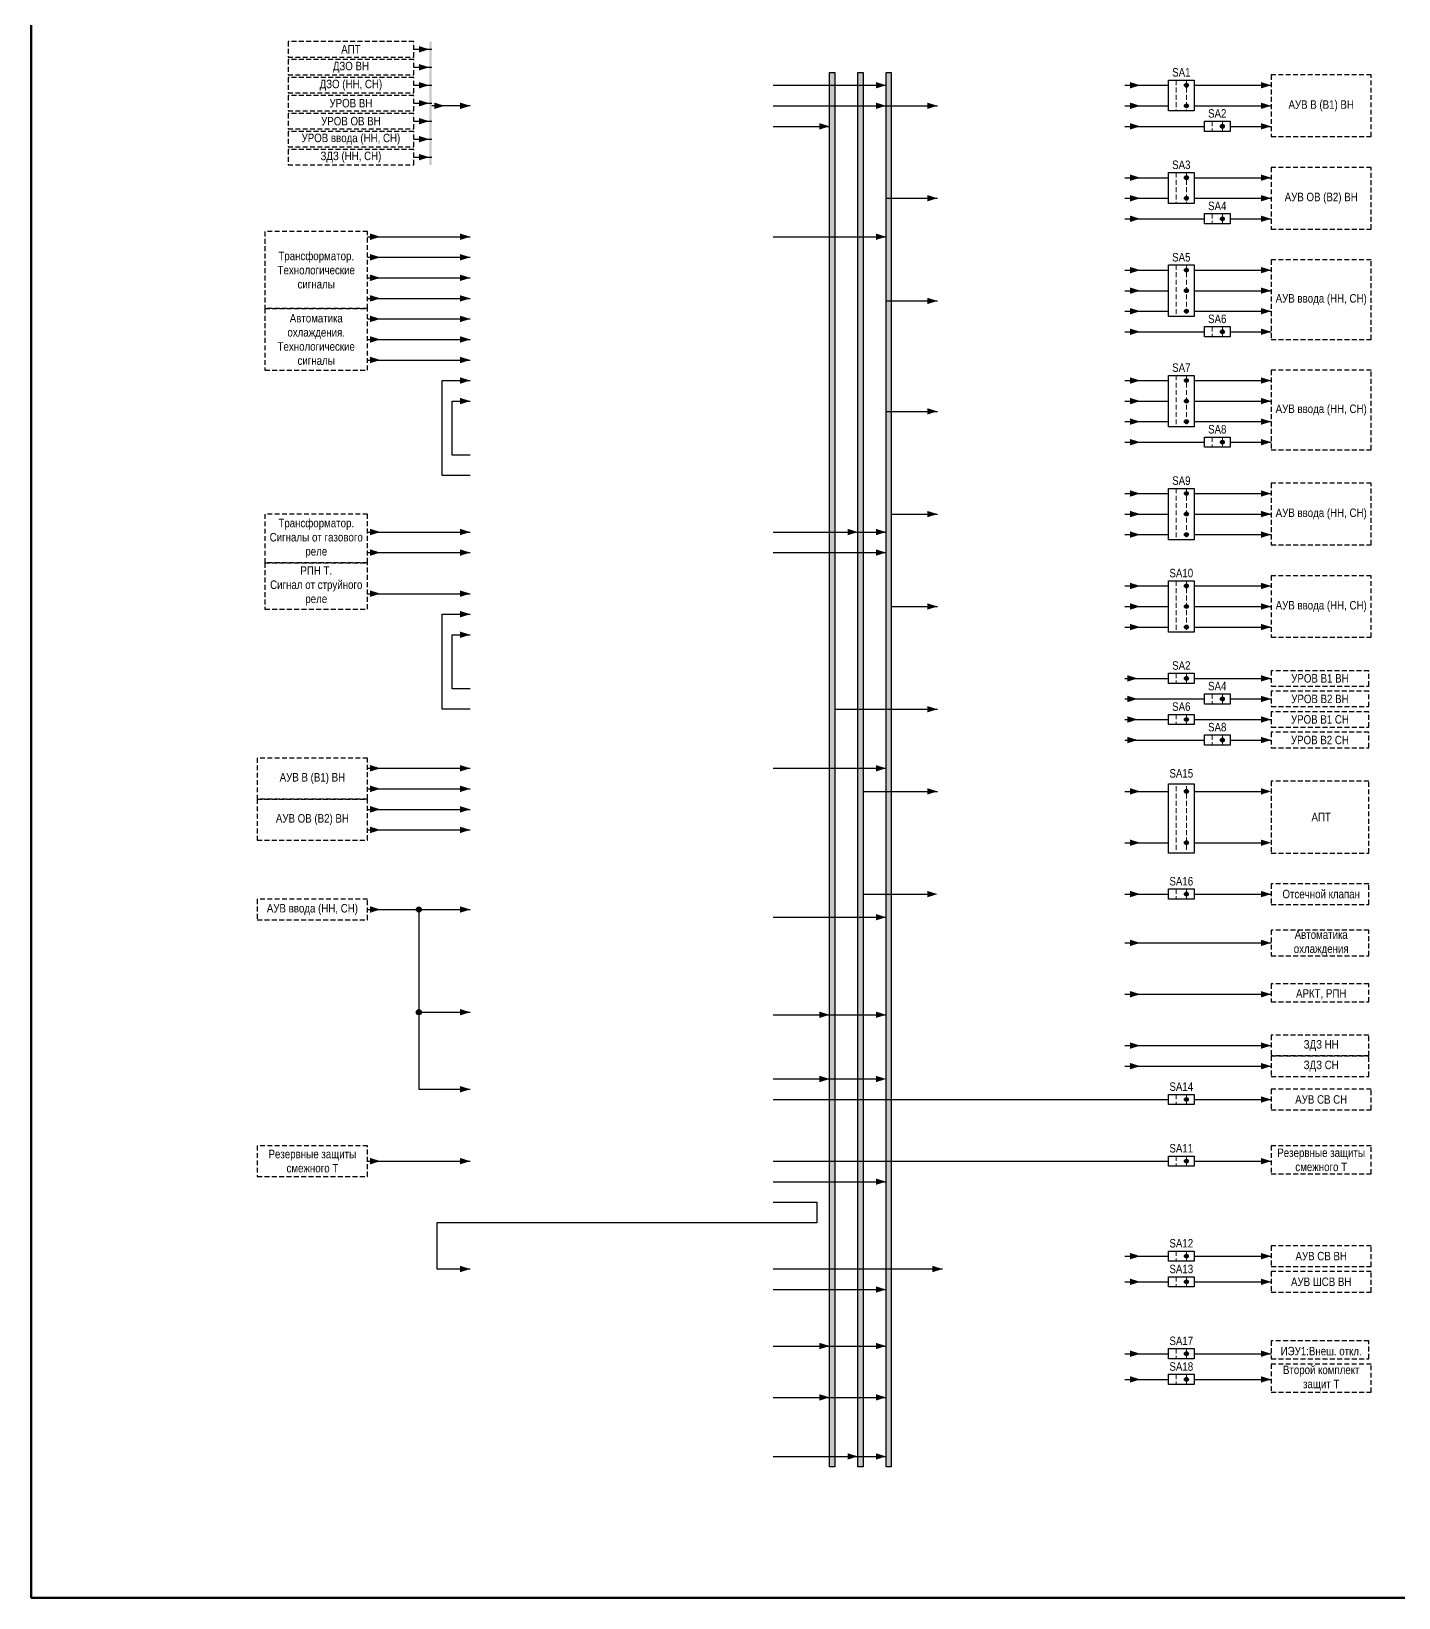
# Model space of a CAD drawing. Header units: millimetres. Extents: x 25558 to 49929, y 1902 to 19390.
# Drawn here: x 28192 to 28725, y 17145 to 17755 of the extents above; entities that cross this region are included whole.
import ezdxf

# ---------------------------------------------------------------- set-up
doc = ezdxf.new("R2010")
doc.units = ezdxf.units.MM
doc.linetypes.add('штриховая2', pattern=[9.525, 6.35, -3.175])
for name, color, linetype, lineweight in [('Основная', 7, 'Continuous', 30), ('Отключение_включение', 1, 'Continuous', 30), ('Тонкая', 7, 'Continuous', 5), ('Цепи внешние', 84, 'Continuous', 30), ('Цепи внутренние', 5, 'Continuous', 30), ('Штриховая', 7, 'штриховая2', 20)]:
    doc.layers.add(name, color=color, linetype=linetype, lineweight=lineweight)
doc.styles.add('Narrow', font='ARIALN.TTF')

msp = doc.modelspace()

# ---------------------------------------------------------------- hatches: boundary and pattern name
h = msp.add_hatch(color=1)
h.dxf.hatch_style = 1
h.paths.add_polyline_path([(28347, 17703), (28348, 17703), (28348, 17751), (28347, 17751)])
at = {"layer": 'Отключение_включение'}
h = msp.add_hatch(color=256, dxfattribs=at)
h.dxf.hatch_style = 1
h.paths.add_polyline_path([(28527, 17739), (28525, 17739), (28525, 17196), (28527, 17196)])
at = {"layer": 'Тонкая', "lineweight": 25, "ltscale": 0.25}
h = msp.add_hatch(color=256, dxfattribs=at)
edge = h.paths.add_edge_path()
edge.add_arc((28642, 17734), 0.75, 0, 360)
h = msp.add_hatch(color=256, dxfattribs=at)
edge = h.paths.add_edge_path()
edge.add_arc((28642, 17726), 0.75, 0, 360)
h = msp.add_hatch(color=256, dxfattribs=at)
edge = h.paths.add_edge_path()
edge.add_arc((28656, 17718), 0.75, 0, 360)
h = msp.add_hatch(color=256, dxfattribs=at)
edge = h.paths.add_edge_path()
edge.add_arc((28642, 17698), 0.75, 0, 360)
h = msp.add_hatch(color=256, dxfattribs=at)
edge = h.paths.add_edge_path()
edge.add_arc((28642, 17690), 0.75, 0, 360)
h = msp.add_hatch(color=256, dxfattribs=at)
edge = h.paths.add_edge_path()
edge.add_arc((28656, 17682), 0.75, 0, 360)
h = msp.add_hatch(color=256, dxfattribs=at)
edge = h.paths.add_edge_path()
edge.add_arc((28642, 17662), 0.75, 0, 360)
h = msp.add_hatch(color=256, dxfattribs=at)
edge = h.paths.add_edge_path()
edge.add_arc((28642, 17654), 0.75, 0, 360)
h = msp.add_hatch(color=256, dxfattribs=at)
edge = h.paths.add_edge_path()
edge.add_arc((28642, 17646), 0.75, 0, 360)
h = msp.add_hatch(color=256, dxfattribs=at)
edge = h.paths.add_edge_path()
edge.add_arc((28656, 17638), 0.75, 0, 360)
h = msp.add_hatch(color=256, dxfattribs=at)
edge = h.paths.add_edge_path()
edge.add_arc((28642, 17619), 0.75, 0, 360)
h = msp.add_hatch(color=256, dxfattribs=at)
edge = h.paths.add_edge_path()
edge.add_arc((28642, 17611), 0.75, 0, 360)
h = msp.add_hatch(color=256, dxfattribs=at)
edge = h.paths.add_edge_path()
edge.add_arc((28642, 17603), 0.75, 0, 360)
h = msp.add_hatch(color=256, dxfattribs=at)
edge = h.paths.add_edge_path()
edge.add_arc((28656, 17595), 0.75, 0, 360)
h = msp.add_hatch(color=256, dxfattribs=at)
edge = h.paths.add_edge_path()
edge.add_arc((28642, 17575), 0.75, 0, 360)
h = msp.add_hatch(color=256, dxfattribs=at)
edge = h.paths.add_edge_path()
edge.add_arc((28642, 17567), 0.75, 0, 360)
h = msp.add_hatch(color=256, dxfattribs=at)
edge = h.paths.add_edge_path()
edge.add_arc((28642, 17559), 0.75, 0, 360)
h = msp.add_hatch(color=256, dxfattribs=at)
edge = h.paths.add_edge_path()
edge.add_arc((28642, 17539), 0.75, 0, 360)
h = msp.add_hatch(color=256, dxfattribs=at)
edge = h.paths.add_edge_path()
edge.add_arc((28642, 17531), 0.75, 0, 360)
h = msp.add_hatch(color=256, dxfattribs=at)
edge = h.paths.add_edge_path()
edge.add_arc((28642, 17523), 0.75, 0, 360)
h = msp.add_hatch(color=256, dxfattribs=at)
edge = h.paths.add_edge_path()
edge.add_arc((28642, 17503), 0.75, 0, 360)
h = msp.add_hatch(color=256, dxfattribs=at)
edge = h.paths.add_edge_path()
edge.add_arc((28656, 17495), 0.75, 0, 360)
h = msp.add_hatch(color=256, dxfattribs=at)
edge = h.paths.add_edge_path()
edge.add_arc((28642, 17487), 0.75, 0, 360)
h = msp.add_hatch(color=256, dxfattribs=at)
edge = h.paths.add_edge_path()
edge.add_arc((28656, 17479), 0.75, 0, 360)
h = msp.add_hatch(color=256, dxfattribs=at)
edge = h.paths.add_edge_path()
edge.add_arc((28642, 17459), 0.75, 0, 360)
h = msp.add_hatch(color=256, dxfattribs=at)
edge = h.paths.add_edge_path()
edge.add_arc((28642, 17439), 0.75, 0, 360)
h = msp.add_hatch(color=256, dxfattribs=at)
edge = h.paths.add_edge_path()
edge.add_arc((28642, 17419), 0.75, 0, 360)
h = msp.add_hatch(color=256, dxfattribs=at)
edge = h.paths.add_edge_path()
edge.add_arc((28642, 17339), 0.75, 0, 360)
h = msp.add_hatch(color=256, dxfattribs=at)
edge = h.paths.add_edge_path()
edge.add_arc((28642, 17315), 0.75, 0, 360)
h = msp.add_hatch(color=256, dxfattribs=at)
edge = h.paths.add_edge_path()
edge.add_arc((28642, 17278), 0.75, 0, 360)
h = msp.add_hatch(color=256, dxfattribs=at)
edge = h.paths.add_edge_path()
edge.add_arc((28642, 17268), 0.75, 0, 360)
h = msp.add_hatch(color=256, dxfattribs=at)
edge = h.paths.add_edge_path()
edge.add_arc((28642, 17240), 0.75, 0, 360)
h = msp.add_hatch(color=256, dxfattribs=at)
edge = h.paths.add_edge_path()
edge.add_arc((28642, 17230), 0.75, 0, 360)
at = {"layer": 'Цепи внешние', "ltscale": 0.3}
h = msp.add_hatch(color=256, dxfattribs=at)
h.dxf.hatch_style = 1
h.paths.add_polyline_path([(28344, 17413, 1), (28342, 17413, 1)])
h = msp.add_hatch(color=256, dxfattribs=at)
h.dxf.hatch_style = 1
h.paths.add_polyline_path([(28344, 17373, 1), (28342, 17373, 1)])
at = {"layer": 'Цепи внутренние', "ltscale": 0.3}
h = msp.add_hatch(color=256, dxfattribs=at)
h.dxf.hatch_style = 1
h.paths.add_polyline_path([(28505, 17739), (28503, 17739), (28503, 17196), (28505, 17196)])
h = msp.add_hatch(color=256, dxfattribs=at)
h.dxf.hatch_style = 1
h.paths.add_polyline_path([(28516, 17739), (28514, 17739), (28514, 17196), (28516, 17196)])

# ---------------------------------------------------------------- linework, layer by layer
at = {"layer": 'Основная'}
for points in [[(28635, 17736), (28645, 17736), (28645, 17724), (28635, 17724)], [(28649, 17720), (28659, 17720), (28659, 17716), (28649, 17716)], [(28635, 17700), (28645, 17700), (28645, 17688), (28635, 17688)], [(28649, 17684), (28659, 17684), (28659, 17680), (28649, 17680)], [(28635, 17664), (28645, 17664), (28645, 17644), (28635, 17644)], [(28649, 17640), (28659, 17640), (28659, 17636), (28649, 17636)], [(28635, 17621), (28645, 17621), (28645, 17601), (28635, 17601)], [(28649, 17597), (28659, 17597), (28659, 17593), (28649, 17593)], [(28635, 17577), (28645, 17577), (28645, 17557), (28635, 17557)], [(28635, 17541), (28645, 17541), (28645, 17521), (28635, 17521)], [(28635, 17505), (28645, 17505), (28645, 17501), (28635, 17501)], [(28649, 17497), (28659, 17497), (28659, 17493), (28649, 17493)], [(28635, 17489), (28645, 17489), (28645, 17485), (28635, 17485)], [(28649, 17481), (28659, 17481), (28659, 17477), (28649, 17477)], [(28635, 17462), (28645, 17462), (28645, 17435), (28635, 17435)], [(28635, 17421), (28645, 17421), (28645, 17417), (28635, 17417)], [(28635, 17341), (28645, 17341), (28645, 17337), (28635, 17337)], [(28635, 17317), (28645, 17317), (28645, 17313), (28635, 17313)], [(28635, 17280), (28645, 17280), (28645, 17276), (28635, 17276)], [(28635, 17270), (28645, 17270), (28645, 17266), (28635, 17266)], [(28635, 17242), (28645, 17242), (28645, 17238), (28635, 17238)], [(28635, 17232), (28645, 17232), (28645, 17228), (28635, 17228)]]:
    msp.add_lwpolyline(points, close=True, dxfattribs=at)
at = {"layer": 'Отключение_включение'}
for p, q in [((28341, 17748), (28348, 17748)), ((28341, 17741), (28348, 17741)), ((28341, 17734), (28348, 17734)), ((28481, 17734), (28525, 17734)), ((28618, 17734), (28635, 17734)), ((28645, 17734), (28675, 17734)), ((28341, 17727), (28348, 17727)), ((28481, 17726), (28525, 17726)), ((28525, 17726), (28545, 17726)), ((28341, 17720), (28348, 17720)), ((28341, 17713), (28348, 17713)), ((28341, 17706), (28348, 17706)), ((28618, 17698), (28635, 17698)), ((28645, 17698), (28675, 17698)), ((28525, 17690), (28545, 17690)), ((28481, 17675), (28525, 17675)), ((28618, 17662), (28635, 17662)), ((28645, 17662), (28675, 17662)), ((28525, 17650), (28545, 17650)), ((28618, 17619), (28635, 17619)), ((28645, 17619), (28675, 17619)), ((28525, 17607), (28545, 17607)), ((28618, 17575), (28635, 17575)), ((28645, 17575), (28675, 17575)), ((28527, 17567), (28545, 17567)), ((28481, 17560), (28525, 17560)), ((28481, 17552), (28525, 17552)), ((28618, 17539), (28635, 17539)), ((28645, 17539), (28675, 17539)), ((28527, 17531), (28545, 17531)), ((28481, 17468), (28525, 17468)), ((28481, 17410), (28525, 17410)), ((28481, 17372), (28525, 17372)), ((28481, 17347), (28524, 17347)), ((28481, 17339), (28538, 17339)), ((28538, 17339), (28635, 17339)), ((28645, 17339), (28675, 17339)), ((28481, 17315), (28635, 17315)), ((28645, 17315), (28675, 17315)), ((28481, 17307), (28525, 17307)), ((28618, 17278), (28635, 17278)), ((28645, 17278), (28675, 17278)), ((28481, 17273), (28547, 17273)), ((28481, 17265), (28525, 17265)), ((28618, 17268), (28635, 17268)), ((28645, 17268), (28675, 17268)), ((28481, 17243), (28525, 17243)), ((28618, 17240), (28635, 17240)), ((28645, 17240), (28675, 17240)), ((28618, 17230), (28635, 17230)), ((28645, 17230), (28675, 17230)), ((28481, 17223), (28525, 17223)), ((28481, 17200), (28525, 17200))]:
    msp.add_line(p, q, dxfattribs=at)
for points in [[(28347, 17748, 0, 2.5, 0), (28343, 17748, 0, 0, 0)], [(28347, 17741, 0, 2.5, 0), (28343, 17741, 0, 0, 0)], [(28347, 17734, 0, 2.5, 0), (28343, 17734, 0, 0, 0)], [(28525, 17734, 0, 2.5, 0), (28521, 17734, 0, 0, 0)], [(28624, 17734, 0, 2.5, 0), (28620, 17734, 0, 0, 0)], [(28675, 17734, 0, 2.5, 0), (28671, 17734, 0, 0, 0)], [(28347, 17727, 0, 2.5, 0), (28343, 17727, 0, 0, 0)], [(28353, 17726, 0, 2.5, 0), (28349, 17726, 0, 0, 0)], [(28363, 17726, 0, 2.5, 0), (28359, 17726, 0, 0, 0)], [(28525, 17726, 0, 2.5, 0), (28521, 17726, 0, 0, 0)], [(28545, 17726, 0, 2.5, 0), (28541, 17726, 0, 0, 0)], [(28347, 17720, 0, 2.5, 0), (28343, 17720, 0, 0, 0)], [(28347, 17713, 0, 2.5, 0), (28343, 17713, 0, 0, 0)], [(28347, 17706, 0, 2.5, 0), (28343, 17706, 0, 0, 0)], [(28624, 17698, 0, 2.5, 0), (28620, 17698, 0, 0, 0)], [(28675, 17698, 0, 2.5, 0), (28671, 17698, 0, 0, 0)], [(28545, 17690, 0, 2.5, 0), (28541, 17690, 0, 0, 0)], [(28525, 17675, 0, 2.5, 0), (28521, 17675, 0, 0, 0)], [(28624, 17662, 0, 2.5, 0), (28620, 17662, 0, 0, 0)], [(28675, 17662, 0, 2.5, 0), (28671, 17662, 0, 0, 0)], [(28545, 17650, 0, 2.5, 0), (28541, 17650, 0, 0, 0)], [(28624, 17619, 0, 2.5, 0), (28620, 17619, 0, 0, 0)], [(28675, 17619, 0, 2.5, 0), (28671, 17619, 0, 0, 0)], [(28545, 17607, 0, 2.5, 0), (28541, 17607, 0, 0, 0)], [(28624, 17575, 0, 2.5, 0), (28620, 17575, 0, 0, 0)], [(28675, 17575, 0, 2.5, 0), (28671, 17575, 0, 0, 0)], [(28545, 17567, 0, 2.5, 0), (28541, 17567, 0, 0, 0)], [(28514, 17560, 0, 2.5, 0), (28510, 17560, 0, 0, 0)], [(28525, 17560, 0, 2.5, 0), (28521, 17560, 0, 0, 0)], [(28525, 17552, 0, 2.5, 0), (28521, 17552, 0, 0, 0)], [(28624, 17539, 0, 2.5, 0), (28620, 17539, 0, 0, 0)], [(28675, 17539, 0, 2.5, 0), (28671, 17539, 0, 0, 0)], [(28545, 17531, 0, 2.5, 0), (28541, 17531, 0, 0, 0)], [(28525, 17468, 0, 2.5, 0), (28521, 17468, 0, 0, 0)], [(28525, 17410, 0, 2.5, 0), (28521, 17410, 0, 0, 0)], [(28503, 17372, 0, 2.5, 0), (28499, 17372, 0, 0, 0)], [(28525, 17372, 0, 2.5, 0), (28521, 17372, 0, 0, 0)], [(28503, 17347, 0, 2.5, 0), (28499, 17347, 0, 0, 0)], [(28525, 17347, 0, 2.5, 0), (28521, 17347, 0, 0, 0)], [(28675, 17339, 0, 2.5, 0), (28671, 17339, 0, 0, 0)], [(28675, 17315, 0, 2.5, 0), (28671, 17315, 0, 0, 0)], [(28525, 17307, 0, 2.5, 0), (28521, 17307, 0, 0, 0)], [(28624, 17278, 0, 2.5, 0), (28620, 17278, 0, 0, 0)], [(28675, 17278, 0, 2.5, 0), (28671, 17278, 0, 0, 0)], [(28547, 17273, 0, 2.5, 0), (28543, 17273, 0, 0, 0)], [(28624, 17268, 0, 2.5, 0), (28620, 17268, 0, 0, 0)], [(28675, 17268, 0, 2.5, 0), (28671, 17268, 0, 0, 0)], [(28525, 17265, 0, 2.5, 0), (28521, 17265, 0, 0, 0)], [(28503, 17243, 0, 2.5, 0), (28499, 17243, 0, 0, 0)], [(28525, 17243, 0, 2.5, 0), (28521, 17243, 0, 0, 0)], [(28624, 17240, 0, 2.5, 0), (28620, 17240, 0, 0, 0)], [(28675, 17240, 0, 2.5, 0), (28671, 17240, 0, 0, 0)], [(28624, 17230, 0, 2.5, 0), (28620, 17230, 0, 0, 0)], [(28675, 17230, 0, 2.5, 0), (28671, 17230, 0, 0, 0)], [(28503, 17223, 0, 2.5, 0), (28499, 17223, 0, 0, 0)], [(28525, 17223, 0, 2.5, 0), (28521, 17223, 0, 0, 0)], [(28514, 17200, 0, 2.5, 0), (28510, 17200, 0, 0, 0)], [(28525, 17200, 0, 2.5, 0), (28521, 17200, 0, 0, 0)]]:
    msp.add_lwpolyline(points, format="xyseb", dxfattribs=at)
msp.add_lwpolyline([(28525, 17739), (28527, 17739), (28527, 17196), (28525, 17196)], close=True, dxfattribs=at)
msp.add_lwpolyline([(28363, 17726), (28348, 17726)], dxfattribs=at)
at = {"layer": 'Тонкая', "color": 3, "lineweight": 50}
msp.add_lwpolyline([(28786, 17145), (28192, 17145), (28192, 17985), (28786, 17985)], close=True, dxfattribs=at)
at = {"layer": 'Тонкая', "lineweight": 25, "ltscale": 0.25}
for centre in [(28642, 17734), (28642, 17726), (28656, 17718), (28642, 17698), (28642, 17690), (28656, 17682), (28642, 17662), (28642, 17654), (28642, 17646), (28656, 17638), (28642, 17619), (28642, 17611), (28642, 17603), (28656, 17595), (28642, 17575), (28642, 17567), (28642, 17559), (28642, 17539), (28642, 17531), (28642, 17523), (28642, 17503), (28656, 17495), (28642, 17487), (28656, 17479), (28642, 17459), (28642, 17439), (28642, 17419), (28642, 17339), (28642, 17315), (28642, 17278), (28642, 17268), (28642, 17240), (28642, 17230)]:
    msp.add_circle(centre, 0.75, dxfattribs=at)
at = {"layer": 'Цепи внешние', "ltscale": 0.3}
for p, q in [((28618, 17726), (28635, 17726)), ((28645, 17726), (28675, 17726)), ((28618, 17718), (28649, 17718)), ((28659, 17718), (28675, 17718)), ((28618, 17690), (28635, 17690)), ((28645, 17690), (28675, 17690)), ((28618, 17682), (28649, 17682)), ((28659, 17682), (28675, 17682)), ((28323, 17675), (28363, 17675)), ((28323, 17667), (28363, 17667)), ((28323, 17659), (28363, 17659)), ((28618, 17654), (28635, 17654)), ((28645, 17654), (28675, 17654)), ((28323, 17651), (28363, 17651)), ((28323, 17643), (28363, 17643)), ((28618, 17646), (28635, 17646)), ((28645, 17646), (28675, 17646)), ((28618, 17638), (28649, 17638)), ((28659, 17638), (28675, 17638)), ((28323, 17635), (28363, 17635)), ((28323, 17627), (28363, 17627)), ((28618, 17611), (28635, 17611)), ((28645, 17611), (28675, 17611)), ((28618, 17603), (28635, 17603)), ((28645, 17603), (28675, 17603)), ((28618, 17595), (28649, 17595)), ((28659, 17595), (28675, 17595)), ((28618, 17567), (28635, 17567)), ((28645, 17567), (28675, 17567)), ((28323, 17560), (28363, 17560)), ((28618, 17559), (28635, 17559)), ((28645, 17559), (28675, 17559)), ((28323, 17552), (28363, 17552)), ((28323, 17536), (28363, 17536)), ((28618, 17531), (28635, 17531)), ((28645, 17531), (28675, 17531)), ((28618, 17523), (28635, 17523)), ((28645, 17523), (28675, 17523)), ((28323, 17468), (28363, 17468)), ((28323, 17460), (28363, 17460)), ((28323, 17452), (28363, 17452)), ((28323, 17444), (28363, 17444)), ((28323, 17413), (28363, 17413)), ((28343, 17413), (28343, 17343)), ((28343, 17373), (28363, 17373)), ((28343, 17343), (28363, 17343)), ((28323, 17315), (28363, 17315))]:
    msp.add_line(p, q, dxfattribs=at)
at = {"layer": 'Цепи внешние'}
for p, q in [((28618, 17503), (28635, 17503)), ((28645, 17503), (28675, 17503)), ((28618, 17495), (28649, 17495)), ((28659, 17495), (28675, 17495)), ((28618, 17487), (28635, 17487)), ((28645, 17487), (28675, 17487)), ((28618, 17479), (28649, 17479)), ((28659, 17479), (28675, 17479)), ((28618, 17459), (28635, 17459)), ((28645, 17459), (28671, 17459)), ((28618, 17439), (28635, 17439)), ((28645, 17439), (28671, 17439)), ((28618, 17419), (28635, 17419)), ((28645, 17419), (28675, 17419)), ((28618, 17380), (28675, 17380)), ((28618, 17360), (28675, 17360)), ((28618, 17352), (28675, 17352))]:
    msp.add_line(p, q, dxfattribs=at)
at = {"layer": 'Цепи внешние', "linetype": 'штриховая2', "ltscale": 0.3}
for points in [[(28341, 17751), (28292, 17751), (28292, 17745), (28341, 17745)], [(28341, 17744), (28292, 17744), (28292, 17738), (28341, 17738)], [(28341, 17737), (28292, 17737), (28292, 17731), (28341, 17731)], [(28714, 17738), (28675, 17738), (28675, 17714), (28714, 17714)], [(28341, 17730), (28292, 17730), (28292, 17724), (28341, 17724)], [(28341, 17723), (28292, 17723), (28292, 17717), (28341, 17717)], [(28341, 17716), (28292, 17716), (28292, 17710), (28341, 17710)], [(28341, 17709), (28292, 17709), (28292, 17703), (28341, 17703)], [(28714, 17702), (28675, 17702), (28675, 17678), (28714, 17678)], [(28323, 17677), (28283, 17677), (28283, 17647), (28323, 17647)], [(28714, 17666), (28675, 17666), (28675, 17635), (28714, 17635)], [(28323, 17647), (28283, 17647), (28283, 17623), (28323, 17623)], [(28714, 17623), (28675, 17623), (28675, 17592), (28714, 17592)], [(28714, 17579), (28675, 17579), (28675, 17555), (28714, 17555)], [(28323, 17567), (28283, 17567), (28283, 17548), (28323, 17548)], [(28323, 17548), (28283, 17548), (28283, 17530), (28323, 17530)], [(28714, 17543), (28675, 17543), (28675, 17519), (28714, 17519)], [(28713, 17506), (28675, 17506), (28675, 17500), (28713, 17500)], [(28713, 17498), (28675, 17498), (28675, 17492), (28713, 17492)], [(28713, 17490), (28675, 17490), (28675, 17484), (28713, 17484)], [(28713, 17482), (28675, 17482), (28675, 17476), (28713, 17476)], [(28323, 17472), (28280, 17472), (28280, 17456), (28323, 17456)], [(28713, 17463), (28675, 17463), (28675, 17435), (28713, 17435)], [(28323, 17456), (28280, 17456), (28280, 17440), (28323, 17440)], [(28713, 17423), (28675, 17423), (28675, 17415), (28713, 17415)], [(28323, 17417), (28280, 17417), (28280, 17409), (28323, 17409)], [(28713, 17405), (28675, 17405), (28675, 17395), (28713, 17395)], [(28713, 17384), (28675, 17384), (28675, 17377), (28713, 17377)], [(28713, 17364), (28675, 17364), (28675, 17356), (28713, 17356)], [(28713, 17356), (28675, 17356), (28675, 17348), (28713, 17348)], [(28714, 17343), (28675, 17343), (28675, 17335), (28714, 17335)], [(28323, 17321), (28280, 17321), (28280, 17309), (28323, 17309)], [(28714, 17321), (28675, 17321), (28675, 17310), (28714, 17310)], [(28714, 17282), (28675, 17282), (28675, 17274), (28714, 17274)], [(28714, 17272), (28675, 17272), (28675, 17264), (28714, 17264)], [(28714, 17236), (28675, 17236), (28675, 17225), (28714, 17225)]]:
    msp.add_lwpolyline(points, close=True, dxfattribs=at)
at = {"layer": 'Цепи внешние', "ltscale": 0.3}
for points in [[(28624, 17726, 0, 2.5, 0), (28620, 17726, 0, 0, 0)], [(28675, 17726, 0, 2.5, 0), (28671, 17726, 0, 0, 0)], [(28624, 17718, 0, 2.5, 0), (28620, 17718, 0, 0, 0)], [(28675, 17718, 0, 2.5, 0), (28671, 17718, 0, 0, 0)], [(28624, 17690, 0, 2.5, 0), (28620, 17690, 0, 0, 0)], [(28675, 17690, 0, 2.5, 0), (28671, 17690, 0, 0, 0)], [(28624, 17682, 0, 2.5, 0), (28620, 17682, 0, 0, 0)], [(28675, 17682, 0, 2.5, 0), (28671, 17682, 0, 0, 0)], [(28328, 17675, 0, 2.5, 0), (28324, 17675, 0, 0, 0)], [(28363, 17675, 0, 2.5, 0), (28359, 17675, 0, 0, 0)], [(28328, 17667, 0, 2.5, 0), (28324, 17667, 0, 0, 0)], [(28363, 17667, 0, 2.5, 0), (28359, 17667, 0, 0, 0)], [(28328, 17659, 0, 2.5, 0), (28324, 17659, 0, 0, 0)], [(28363, 17659, 0, 2.5, 0), (28359, 17659, 0, 0, 0)], [(28624, 17654, 0, 2.5, 0), (28620, 17654, 0, 0, 0)], [(28675, 17654, 0, 2.5, 0), (28671, 17654, 0, 0, 0)], [(28328, 17651, 0, 2.5, 0), (28324, 17651, 0, 0, 0)], [(28363, 17651, 0, 2.5, 0), (28359, 17651, 0, 0, 0)], [(28328, 17643, 0, 2.5, 0), (28324, 17643, 0, 0, 0)], [(28363, 17643, 0, 2.5, 0), (28359, 17643, 0, 0, 0)], [(28624, 17646, 0, 2.5, 0), (28620, 17646, 0, 0, 0)], [(28675, 17646, 0, 2.5, 0), (28671, 17646, 0, 0, 0)], [(28328, 17635, 0, 2.5, 0), (28324, 17635, 0, 0, 0)], [(28363, 17635, 0, 2.5, 0), (28359, 17635, 0, 0, 0)], [(28624, 17638, 0, 2.5, 0), (28620, 17638, 0, 0, 0)], [(28675, 17638, 0, 2.5, 0), (28671, 17638, 0, 0, 0)], [(28328, 17627, 0, 2.5, 0), (28324, 17627, 0, 0, 0)], [(28363, 17627, 0, 2.5, 0), (28359, 17627, 0, 0, 0)], [(28624, 17611, 0, 2.5, 0), (28620, 17611, 0, 0, 0)], [(28675, 17611, 0, 2.5, 0), (28671, 17611, 0, 0, 0)], [(28624, 17603, 0, 2.5, 0), (28620, 17603, 0, 0, 0)], [(28675, 17603, 0, 2.5, 0), (28671, 17603, 0, 0, 0)], [(28624, 17595, 0, 2.5, 0), (28620, 17595, 0, 0, 0)], [(28675, 17595, 0, 2.5, 0), (28671, 17595, 0, 0, 0)], [(28624, 17567, 0, 2.5, 0), (28620, 17567, 0, 0, 0)], [(28675, 17567, 0, 2.5, 0), (28671, 17567, 0, 0, 0)], [(28328, 17560, 0, 2.5, 0), (28324, 17560, 0, 0, 0)], [(28363, 17560, 0, 2.5, 0), (28359, 17560, 0, 0, 0)], [(28624, 17559, 0, 2.5, 0), (28620, 17559, 0, 0, 0)], [(28675, 17559, 0, 2.5, 0), (28671, 17559, 0, 0, 0)], [(28328, 17552, 0, 2.5, 0), (28324, 17552, 0, 0, 0)], [(28363, 17552, 0, 2.5, 0), (28359, 17552, 0, 0, 0)], [(28328, 17536, 0, 2.5, 0), (28324, 17536, 0, 0, 0)], [(28363, 17536, 0, 2.5, 0), (28359, 17536, 0, 0, 0)], [(28624, 17531, 0, 2.5, 0), (28620, 17531, 0, 0, 0)], [(28675, 17531, 0, 2.5, 0), (28671, 17531, 0, 0, 0)], [(28624, 17523, 0, 2.5, 0), (28620, 17523, 0, 0, 0)], [(28675, 17523, 0, 2.5, 0), (28671, 17523, 0, 0, 0)], [(28623, 17503, 0, 2.5, 0), (28619, 17503, 0, 0, 0)], [(28675, 17503, 0, 2.5, 0), (28671, 17503, 0, 0, 0)], [(28623, 17495, 0, 2.5, 0), (28619, 17495, 0, 0, 0)], [(28675, 17495, 0, 2.5, 0), (28671, 17495, 0, 0, 0)], [(28623, 17487, 0, 2.5, 0), (28619, 17487, 0, 0, 0)], [(28675, 17487, 0, 2.5, 0), (28671, 17487, 0, 0, 0)], [(28623, 17479, 0, 2.5, 0), (28619, 17479, 0, 0, 0)], [(28675, 17479, 0, 2.5, 0), (28671, 17479, 0, 0, 0)], [(28328, 17468, 0, 2.5, 0), (28324, 17468, 0, 0, 0)], [(28363, 17468, 0, 2.5, 0), (28359, 17468, 0, 0, 0)], [(28328, 17460, 0, 2.5, 0), (28324, 17460, 0, 0, 0)], [(28363, 17460, 0, 2.5, 0), (28359, 17460, 0, 0, 0)], [(28328, 17452, 0, 2.5, 0), (28324, 17452, 0, 0, 0)], [(28363, 17452, 0, 2.5, 0), (28359, 17452, 0, 0, 0)], [(28328, 17444, 0, 2.5, 0), (28324, 17444, 0, 0, 0)], [(28363, 17444, 0, 2.5, 0), (28359, 17444, 0, 0, 0)], [(28328, 17413, 0, 2.5, 0), (28324, 17413, 0, 0, 0)], [(28363, 17413, 0, 2.5, 0), (28359, 17413, 0, 0, 0)], [(28363, 17373, 0, 2.5, 0), (28359, 17373, 0, 0, 0)], [(28363, 17343, 0, 2.5, 0), (28359, 17343, 0, 0, 0)], [(28328, 17315, 0, 2.5, 0), (28324, 17315, 0, 0, 0)], [(28363, 17315, 0, 2.5, 0), (28359, 17315, 0, 0, 0)]]:
    msp.add_lwpolyline(points, format="xyseb", dxfattribs=at)
at = {"layer": 'Цепи внешние'}
for points in [[(28624, 17459, 0, 2.5, 0), (28620, 17459, 0, 0, 0)], [(28675, 17459, 0, 2.5, 0), (28671, 17459, 0, 0, 0)], [(28624, 17439, 0, 2.5, 0), (28620, 17439, 0, 0, 0)], [(28675, 17439, 0, 2.5, 0), (28671, 17439, 0, 0, 0)], [(28624, 17419, 0, 2.5, 0), (28620, 17419, 0, 0, 0)], [(28675, 17419, 0, 2.5, 0), (28671, 17419, 0, 0, 0)], [(28624, 17400, 0, 2.5, 0), (28620, 17400, 0, 0, 0)], [(28675, 17400, 0, 2.5, 0), (28671, 17400, 0, 0, 0)], [(28624, 17380, 0, 2.5, 0), (28620, 17380, 0, 0, 0)], [(28675, 17380, 0, 2.5, 0), (28671, 17380, 0, 0, 0)], [(28624, 17360, 0, 2.5, 0), (28620, 17360, 0, 0, 0)], [(28675, 17360, 0, 2.5, 0), (28671, 17360, 0, 0, 0)], [(28624, 17352, 0, 2.5, 0), (28620, 17352, 0, 0, 0)], [(28675, 17352, 0, 2.5, 0), (28671, 17352, 0, 0, 0)]]:
    msp.add_lwpolyline(points, format="xyseb", dxfattribs=at)
msp.add_lwpolyline([(28618, 17400), (28675, 17400)], dxfattribs=at)
at = {"layer": 'Цепи внешние', "ltscale": 0.3}
for centre in [(28343, 17413), (28343, 17373)]:
    msp.add_circle(centre, 1, dxfattribs=at)
at = {"layer": 'Цепи внутренние', "ltscale": 0.3}
for p, q in [((28481, 17718), (28503, 17718)), ((28352, 17582), (28352, 17619)), ((28352, 17619), (28363, 17619)), ((28356, 17590), (28356, 17611)), ((28356, 17611), (28363, 17611)), ((28363, 17590), (28356, 17590)), ((28363, 17582), (28352, 17582)), ((28352, 17491), (28352, 17528)), ((28352, 17528), (28363, 17528)), ((28356, 17499), (28356, 17520)), ((28356, 17520), (28363, 17520)), ((28363, 17499), (28356, 17499)), ((28363, 17491), (28352, 17491)), ((28505, 17491), (28545, 17491)), ((28516, 17459), (28545, 17459)), ((28516, 17419), (28544, 17419)), ((28481, 17299), (28498, 17299)), ((28498, 17299), (28498, 17291)), ((28498, 17291), (28350, 17291)), ((28350, 17291), (28350, 17273)), ((28350, 17273), (28363, 17273))]:
    msp.add_line(p, q, dxfattribs=at)
for points in [[(28503, 17739), (28505, 17739), (28505, 17196), (28503, 17196)], [(28514, 17739), (28516, 17739), (28516, 17196), (28514, 17196)]]:
    msp.add_lwpolyline(points, close=True, dxfattribs=at)
for points in [[(28503, 17718, 0, 2.5, 0), (28499, 17718, 0, 0, 0)], [(28363, 17619, 0, 2.5, 0), (28359, 17619, 0, 0, 0)], [(28363, 17611, 0, 2.5, 0), (28359, 17611, 0, 0, 0)], [(28363, 17528, 0, 2.5, 0), (28359, 17528, 0, 0, 0)], [(28363, 17520, 0, 2.5, 0), (28359, 17520, 0, 0, 0)], [(28545, 17491, 0, 2.5, 0), (28541, 17491, 0, 0, 0)], [(28545, 17459, 0, 2.5, 0), (28541, 17459, 0, 0, 0)], [(28545, 17419, 0, 2.5, 0), (28541, 17419, 0, 0, 0)], [(28363, 17273, 0, 2.5, 0), (28359, 17273, 0, 0, 0)]]:
    msp.add_lwpolyline(points, format="xyseb", dxfattribs=at)
at = {"layer": 'Цепи внутренние', "linetype": 'штриховая2', "ltscale": 0.3}
msp.add_lwpolyline([(28713, 17245), (28675, 17245), (28675, 17238), (28713, 17238)], close=True, dxfattribs=at)
at = {"layer": 'Штриховая', "ltscale": 0.3}
for p, q in [((28638, 17736), (28638, 17724)), ((28642, 17736), (28642, 17724)), ((28652, 17720), (28652, 17716)), ((28656, 17720), (28656, 17716)), ((28638, 17700), (28638, 17688)), ((28642, 17700), (28642, 17688)), ((28652, 17684), (28652, 17680)), ((28656, 17684), (28656, 17680)), ((28638, 17664), (28638, 17644)), ((28642, 17664), (28642, 17644)), ((28652, 17640), (28652, 17636)), ((28656, 17640), (28656, 17636)), ((28638, 17621), (28638, 17601)), ((28642, 17621), (28642, 17601)), ((28652, 17597), (28652, 17593)), ((28656, 17597), (28656, 17593)), ((28638, 17577), (28638, 17557)), ((28642, 17577), (28642, 17557)), ((28638, 17541), (28638, 17521)), ((28642, 17541), (28642, 17521)), ((28638, 17505), (28638, 17501)), ((28642, 17505), (28642, 17501)), ((28652, 17497), (28652, 17493)), ((28656, 17497), (28656, 17493)), ((28638, 17489), (28638, 17485)), ((28642, 17489), (28642, 17485)), ((28652, 17481), (28652, 17477)), ((28656, 17481), (28656, 17477)), ((28638, 17461), (28638, 17436)), ((28642, 17461), (28642, 17436)), ((28638, 17421), (28638, 17417)), ((28642, 17421), (28642, 17417)), ((28638, 17341), (28638, 17337)), ((28642, 17341), (28642, 17337)), ((28638, 17317), (28638, 17313)), ((28642, 17317), (28642, 17313)), ((28638, 17280), (28638, 17276)), ((28642, 17280), (28642, 17276)), ((28638, 17270), (28638, 17266)), ((28642, 17270), (28642, 17266)), ((28638, 17242), (28638, 17238)), ((28642, 17242), (28642, 17238)), ((28638, 17232), (28638, 17228)), ((28642, 17232), (28642, 17228))]:
    msp.add_line(p, q, dxfattribs=at)

# ---------------------------------------------------------------- texts
at = {"layer": 'Основная', "char_height": 3.3, "attachment_point": 5, "style": 'Narrow'}
for s, insert, width in [('АПТ', (28316.5, 17748), 49), ('ДЗО ВН', (28316.5, 17741), 49), ('SA1', (28640, 17739), 8.1148), ('ДЗО (НН, СН)', (28316.5, 17734), 49), ('УРОВ ВН', (28316.5, 17727), 49), ('АУВ В (В1) ВН', (28694.5, 17726), 39), ('УРОВ ОВ ВН', (28316.5, 17720), 49), ('SA2', (28654, 17723), 8.8248), ('УРОВ ввода (НН, СН)', (28316.5, 17713), 49), ('ЗДЗ (НН, СН)', (28316.5, 17706), 49), ('SA3', (28640, 17703), 8.1148), ('АУВ ОВ (В2) ВН', (28694.5, 17690), 39), ('SA4', (28654, 17687), 8.8248), ('Трансформатор. Технологические сигналы', (28303, 17662), 40), ('SA5', (28640, 17667), 8.1148), ('АУВ ввода (НН, СН)', (28694.5, 17650.5), 39), ('Автоматика охлаждения. \\PТехнологические сигналы ', (28303, 17635), 40), ('SA6', (28654, 17643), 8.8248), ('SA7', (28640, 17624), 8.1148), ('АУВ ввода (НН, СН)', (28694.5, 17607.5), 39), ('SA8', (28654, 17600), 8.8248), ('SA9', (28640, 17580), 39), ('АУВ ввода (НН, СН)', (28694.5, 17567), 39), ('Трансформатор. Сигналы от газового реле', (28303, 17557.5), 40), ('РПН Т. \\PСигнал от струйного реле ', (28303, 17539), 40), ('SA10', (28640, 17544), 39), ('АУВ ввода (НН, СН)', (28694.5, 17531), 39), ('SA2', (28640, 17508), 39), ('SA4', (28654, 17500), 39), ('УРОВ В1 ВН', (28694, 17503), 38), ('УРОВ В2 ВН', (28694, 17495), 38), ('SA6', (28640, 17492), 39), ('УРОВ В1 СН', (28694, 17487), 38), ('SA8', (28654, 17484), 39), ('УРОВ В2 СН', (28694, 17479), 38), ('АУВ В (В1) ВН', (28301.5, 17464), 43), ('SA15', (28640, 17466), 39), ('АУВ ОВ (В2) ВН', (28301.5, 17448), 43), ('АПТ', (28694.5, 17449), 39), ('SA16', (28640, 17424), 39), ('Отсечной клапан', (28694.5, 17419), 39), ('АУВ ввода (НН, СН)', (28301.5, 17413), 43), ('Автоматика охлаждения', (28694.5, 17400), 39), ('АРКТ, РПН', (28694.5, 17380), 39), ('ЗДЗ НН', (28694.5, 17360), 39), ('ЗДЗ СН', (28694.5, 17352), 39), ('SA14', (28640, 17344), 39), ('АУВ СВ СН', (28694.5, 17339), 39), ('Резервные защиты смежного Т', (28301.5, 17315), 43), ('SA11', (28640, 17320), 39), ('Резервные защиты смежного Т', (28694.5, 17315.5), 39), ('SA12', (28640, 17283), 39), ('АУВ СВ ВН', (28694.5, 17278), 39), ('SA13', (28640, 17273), 39), ('АУВ ШСВ ВН', (28694.5, 17268), 39), ('SA17', (28640, 17245), 39), ('ИЭУ1:Внеш. откл.', (28694.5, 17241), 39), ('SA18', (28640, 17235), 39), ('Второй комплект защит Т', (28694.5, 17230.5), 39)]:
    msp.add_mtext(s, dxfattribs=dict(at, insert=insert, width=width))

doc.saveas('drawing.dxf')
